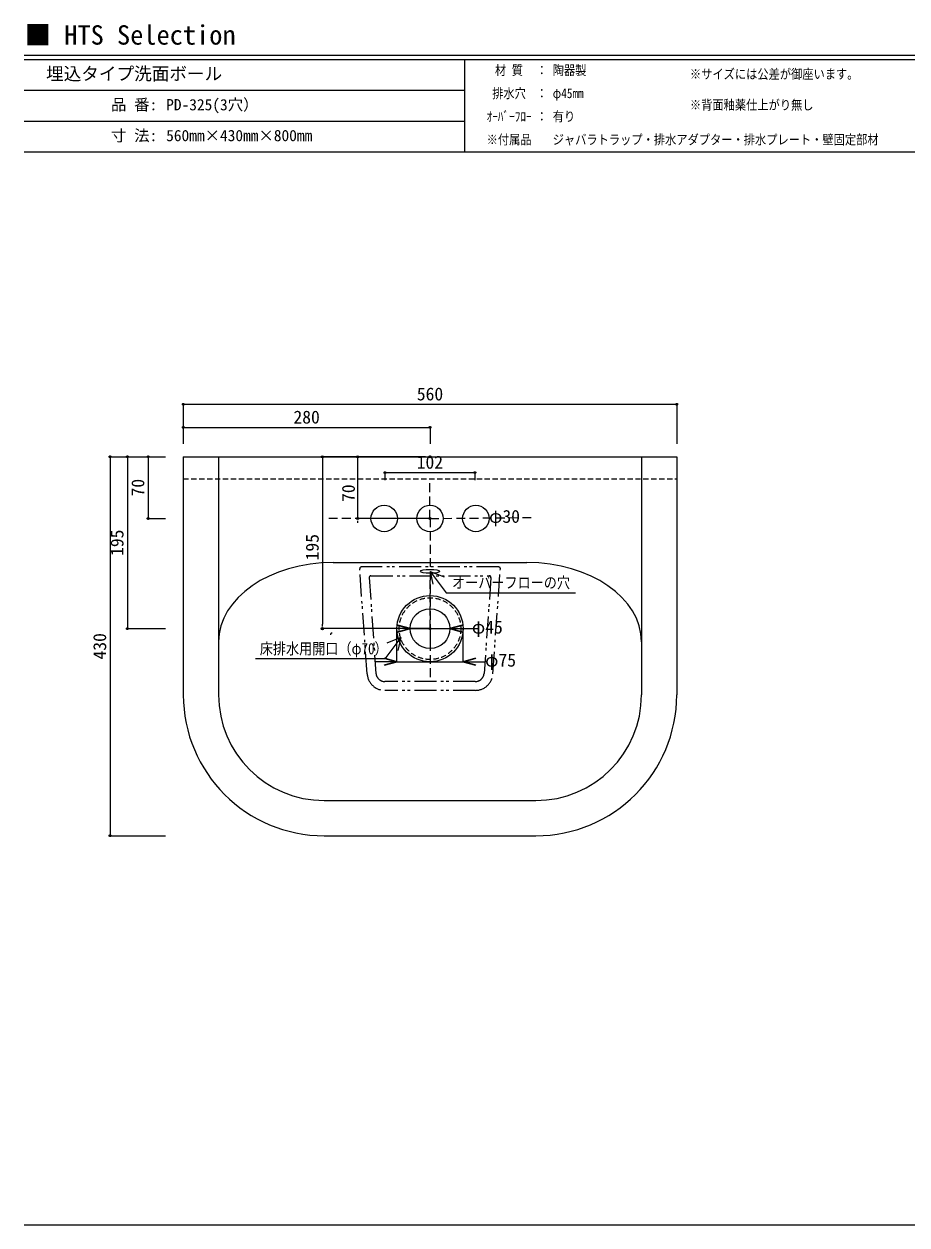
# Model space of a CAD drawing. Units: millimetres, scale not verified. Extents: x -1002 to 1002, y -687 to 676.
# Drawn here: x -1002 to 0, y -687 to 676 of the extents above; entities that cross this region are included whole.
import ezdxf
from ezdxf.enums import TextEntityAlignment as Align

# ---------------------------------------------------------------- set-up
doc = ezdxf.new("R2010")
doc.units = ezdxf.units.MM
doc.header["$LTSCALE"] = 5
doc.header["$PDMODE"] = 32
doc.header["$PDSIZE"] = 2
for name, pattern in [('DASHED1', [1.8, 1.2, -0.6]), ('DASHED2', [3, 2, -1]), ('DOUBLE_CHAIN1', [8.8, 5, -1, 0.6, -0.6, 0.6, -1])]:
    doc.linetypes.add(name, pattern=pattern)
doc.layers.add('0-0', color=7, linetype='Continuous', lineweight=15)
doc.layers.add('F-0', color=7, linetype='DASHED1', lineweight=15)
doc.styles.add('ＭＳ ゴシック', font='')
doc.styles.get('ＭＳ ゴシック').set_extended_font_data('MS Gothic')

# ---------------------------------------------------------------- blocks, each defined once
blk = doc.blocks.new('_DOT')
at = {"layer": '0-0'}
blk.add_line((-0.5, 0), (-1, 0), dxfattribs=at)
blk.add_circle((0, 0), 0.25, dxfattribs=at)
blk.add_circle((0, 0), 0.25, dxfattribs=at)

msp = doc.modelspace()

# ---------------------------------------------------------------- linework, layer by layer
at = {"layer": 'F-0', "linetype": 'Continuous'}
for p, q in [((1002.034, 640.036), (-1002.086, 640.036)), ((1002.034, 635.036), (-1002.086, 635.036)), ((-502.086, 635.036), (-502.086, 530.036)), ((-502.086, 600.036), (-1002.086, 600.036)), ((-502.086, 565.036), (-1002.086, 565.036)), ((1002.034, 530.036), (-1002.086, 530.036)), ((-821.309, 184.543), (-261.309, 184.543)), ((-821.309, 184.543), (-821.309, -85.457)), ((-781.309, 184.543), (-781.309, -85.457)), ((-546.309, 184.543), (-663.486, 184.543)), ((-663.486, 184.543), (-663.486, -5.457)), ((-623.486, 184.543), (-623.486, 119.543)), ((-301.309, 184.543), (-301.309, -85.457)), ((-261.309, 184.543), (-261.309, -85.457)), ((-592.437, 166.621), (-592.437, 158.162)), ((-592.437, 166.621), (-490.437, 166.621)), ((-490.437, 166.621), (-490.437, 158.162)), ((-623.486, 119.543), (-623.486, 114.543)), ((-546.309, 114.543), (-623.486, 114.543)), ((-651.309, 64.542), (-431.309, 64.542)), ((-541.309, 54.542), (-538.136, 39.871)), ((-541.309, 54.542), (-525.448, 48.198)), ((-546.309, -10.457), (-663.486, -10.457)), ((-574.518, -20.398), (-590.379, -26.742)), ((-574.518, -20.398), (-577.69, -35.069)), ((-661.309, -205.457), (-421.309, -205.457)), ((-661.309, -245.457), (-421.309, -245.457)), ((-1002.086, -687.064), (1002.034, -687.064))]:
    msp.add_line(p, q, dxfattribs=at)
at = {"layer": 'F-0', "color": 4, "linetype": 'Continuous', "lineweight": 9}
for p, q in [((-821.309, 244.126), (-261.309, 244.126)), ((-821.309, 244.126), (-821.309, 199.234)), ((-261.309, 244.126), (-261.309, 199.234)), ((-821.309, 217.886), (-541.309, 217.886)), ((-821.309, 217.886), (-821.309, 199.234)), ((-541.309, 217.886), (-541.309, 199.234)), ((-904.483, 184.543), (-904.483, -245.457)), ((-904.483, 184.543), (-841.505, 184.543)), ((-884.802, 184.543), (-884.802, -10.457)), ((-884.802, 184.543), (-841.505, 184.543)), ((-861.186, 184.543), (-861.186, 114.543)), ((-861.186, 184.543), (-841.505, 184.543)), ((-861.186, 114.543), (-841.505, 114.543)), ((-884.802, -10.457), (-841.505, -10.457)), ((-563.809, -10.457), (-588.809, -10.457)), ((-578.809, -47.957), (-578.809, -10.457)), ((-563.809, -10.457), (-518.809, -10.457)), ((-518.809, -10.457), (-493.809, -10.457)), ((-503.809, -47.957), (-503.809, -10.457)), ((-578.809, -47.957), (-603.809, -47.957)), ((-578.809, -47.957), (-503.809, -47.957)), ((-503.809, -47.957), (-478.809, -47.957)), ((-904.483, -245.457), (-841.505, -245.457))]:
    msp.add_line(p, q, dxfattribs=at)
at = {"layer": 'F-0'}
msp.add_line((-821.309, 159.543), (-261.309, 159.543), dxfattribs=at)
at = {"layer": 'F-0', "color": 4, "linetype": 'DASHED2', "lineweight": 9}
for p, q in [((-541.436, 114.543), (-541.436, 155.016)), ((-541.309, 114.543), (-661.309, 114.543)), ((-541.436, 114.543), (-421.442, 115.723)), ((-541.309, 114.543), (-541.309, -35.457)), ((-541.309, -10.457), (-541.309, 49.543)), ((-541.309, -10.457), (-601.309, -10.457)), ((-541.309, -10.457), (-481.309, -10.457)), ((-541.309, -10.457), (-541.309, -70.457))]:
    msp.add_line(p, q, dxfattribs=at)
at = {"layer": 'F-0', "linetype": 'DOUBLE_CHAIN1'}
for p, q in [((-612.635, -61.882), (-621.155, 57.401)), ((-463.456, 59.543), (-619.161, 59.543)), ((-469.982, -61.882), (-461.462, 57.401)), ((-610.416, 47.401), (-602.661, -61.169)), ((-608.421, 49.543), (-474.196, 49.543)), ((-472.201, 47.401), (-479.956, -61.169)), ((-489.931, -70.457), (-592.686, -70.457)), ((-489.931, -80.457), (-592.686, -80.457))]:
    msp.add_line(p, q, dxfattribs=at)
at = {"layer": 'F-0', "color": 6, "linetype": 'Continuous', "lineweight": 30}
for p, q in [((-563.809, -10.457), (-578.297, -6.574)), ((-563.809, -10.457), (-578.297, -14.339)), ((-518.809, -10.457), (-504.32, -6.574)), ((-518.809, -10.457), (-504.32, -14.339)), ((-578.809, -47.957), (-593.297, -44.074)), ((-578.809, -47.957), (-593.297, -51.839)), ((-503.809, -47.957), (-489.32, -44.074)), ((-503.809, -47.957), (-489.32, -51.839))]:
    msp.add_line(p, q, dxfattribs=at)
at = {"layer": 'F-0', "linetype": 'Continuous'}
for points in [[(-541.309, 54.542), (-523.069, 30.355), (-376.359, 30.355)], [(-574.518, -20.398), (-592.758, -44.586), (-739.468, -44.586)]]:
    msp.add_lwpolyline(points, dxfattribs=at)
for centre, radius in [((-593.309, 114.543), 15), ((-541.309, 114.543), 15), ((-489.309, 114.543), 15), ((-541.309, -10.457), 37.5), ((-541.309, -10.457), 22.5)]:
    msp.add_circle(centre, radius, dxfattribs=at)
at = {"layer": 'F-0'}
msp.add_circle((-541.309, -10.457), 35, dxfattribs=at)
msp.add_arc((-619.161, 57.543), 2, 90, 184.08562, dxfattribs=at)
at = {"layer": 'F-0', "linetype": 'DOUBLE_CHAIN1'}
for centre, radius, start, end in [((-463.456, 57.543), 2, 355.91438, 90), ((-608.421, 47.543), 2, 90, 184.08562), ((-474.196, 47.543), 2, 355.91438, 90), ((-652.37, -17.397), 2, 90, 184.08562), ((-592.686, -60.457), 20, 184.08562, 270), ((-592.686, -60.457), 10, 184.08562, 270), ((-489.931, -60.457), 10, 270, 355.91438), ((-489.931, -60.457), 20, 270, 355.91438)]:
    msp.add_arc(centre, radius, start, end, dxfattribs=at)
at = {"layer": 'F-0', "linetype": 'Continuous'}
for centre, radius, start, end in [((-661.309, -85.457), 160, 180, 270), ((-661.309, -85.457), 120, 180, 270), ((-421.309, -85.457), 160, 270, 0), ((-421.309, -85.457), 120, 270, 0)]:
    msp.add_arc(centre, radius, start, end, dxfattribs=at)
for centre, start_param, end_param in [((-651.309, -25.457), 1.57079633, 3.14159265), ((-431.309, -25.457), 6.28318531, 7.85398163)]:
    msp.add_ellipse(centre, major_axis=(130, 0), ratio=0.6923, start_param=start_param, end_param=end_param, dxfattribs=at)
msp.add_ellipse((-541.309, 54.542), major_axis=(11, 0), ratio=0.2, dxfattribs=at)
at = {"layer": 'F-0', "color": 6}
for p in [(-821.309, 244.126), (-261.309, 244.126), (-821.309, 217.886), (-541.309, 217.886), (-904.483, 184.543), (-884.802, 184.543), (-861.186, 184.543), (-861.186, 114.543), (-884.802, -10.457), (-904.483, -245.457)]:
    msp.add_point(p, dxfattribs=at)
at = {"layer": 'F-0'}
for p in [(-541.436, 184.543), (-541.309, 184.543), (-592.437, 166.621), (-490.437, 166.621), (-541.436, 114.543), (-541.309, 114.543), (-663.486, -10.457), (-541.309, -10.457)]:
    msp.add_point(p, dxfattribs=at)

# ---------------------------------------------------------------- block references
at = {"layer": 'F-0', "xscale": 5, "yscale": 5}
for p, rotation in [((-663.486, 184.543), 90), ((-623.486, 184.543), 90), ((-623.486, 114.543), 90), ((-663.486, -10.457), 270)]:
    msp.add_blockref('_DOT', p, dxfattribs=dict(at, rotation=rotation))

# ---------------------------------------------------------------- texts
at = {"layer": 'F-0', "style": 'ＭＳ ゴシック'}
for s, height, p in [('■ HTS Selection', 21.99, (-1001.367, 645.583)), ('埋込タイプ洗面ボール', 14.66, (-977.086, 607.536)), ('品 番:', 12.83, (-903.336, 573.786)), ('PD-325(3穴）', 12.83, (-840.774, 573.786)), ('寸 法:', 12.83, (-903.336, 538.786)), ('560mm×430mm×800mm', 12.83, (-840.774, 538.786)), ('560', 14.66, (-556.309, 244.126)), ('280', 14.66, (-696.309, 217.886)), ('102', 14.66, (-556.437, 166.621)), ('φ30', 14.66, (-474.323, 105.203)), ('φ45', 14.66, (-493.809, -20.457)), ('φ75', 14.66, (-478.809, -57.957))]:
    msp.add_text(s, height=height, dxfattribs=at).set_placement(p, align=Align.BOTTOM_LEFT)
at = {"layer": 'F-0', "style": 'ＭＳ ゴシック', "width": 0.85}
for s, height, p in [('材 質', 11, (-467.711, 614.411)), ('：', 11, (-420.836, 614.411)), ('陶器製', 11, (-402.086, 614.411)), ('※サイズには公差が御座います。', 11, (-246.359, 610.036)), ('排水穴', 11, (-470.836, 588.161)), ('：', 11, (-420.836, 588.161)), ('φ45mm', 11, (-402.086, 588.161)), ('※背面釉薬仕上がり無し', 11, (-246.359, 575.036)), ('ｵｰﾊﾞｰﾌﾛｰ', 11, (-477.086, 561.911)), ('：', 11, (-420.836, 561.911)), ('有り', 11, (-402.086, 561.911)), ('※付属品', 11, (-477.086, 535.661)), ('ジャバラトラップ・排水アダプター・排水プレート・壁固定部材\u3000', 11, (-402.086, 535.661)), ('オーバーフローの穴', 12.83, (-516.328, 31.545)), ('床排水用開口（φ70）', 12.83, (-734.498, -43.396))]:
    msp.add_text(s, height=height, dxfattribs=at).set_placement(p, align=Align.BOTTOM_LEFT)
at = {"layer": 'F-0', "style": 'ＭＳ ゴシック'}
for s, p in [('70', (-861.186, 139.543)), ('70', (-622.252, 133.29)), ('195', (-884.802, 72.043)), ('195', (-663.272, 67)), ('430', (-904.483, -45.457))]:
    msp.add_text(s, height=14.66, rotation=90, dxfattribs=at).set_placement(p, align=Align.BOTTOM_LEFT)

doc.saveas('drawing.dxf')
